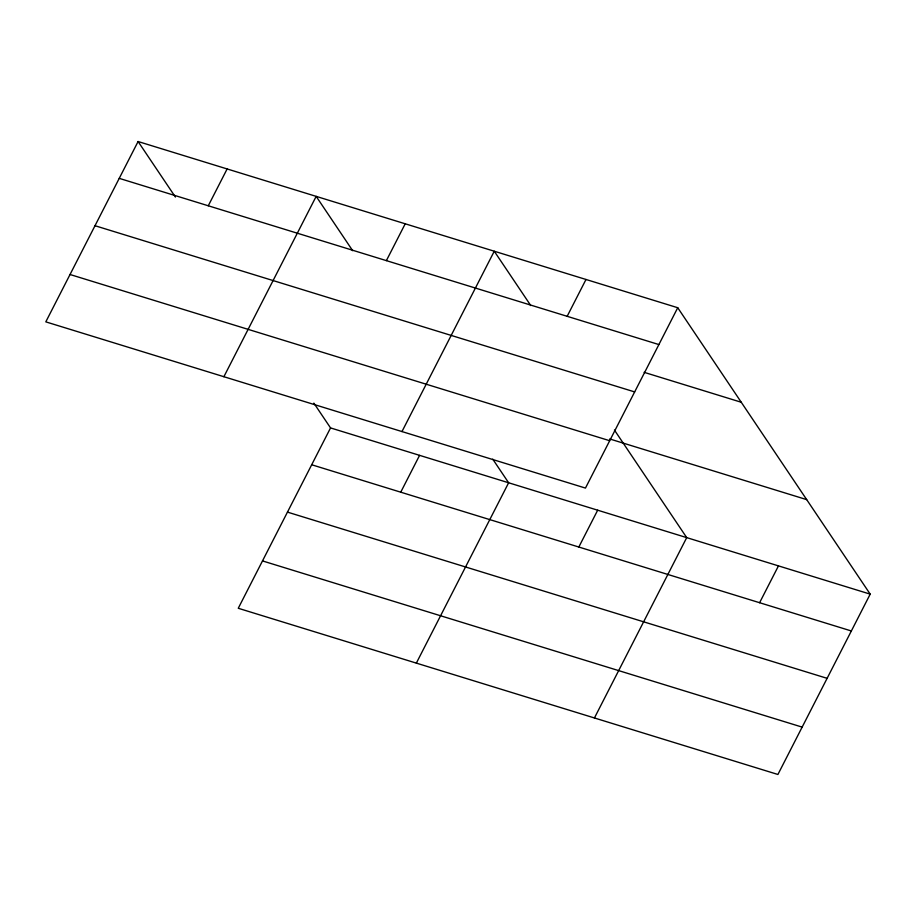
<?xml version="1.0" encoding="UTF-8"?>
<svg xmlns="http://www.w3.org/2000/svg" width="916" height="916" viewBox="0 0 916 916"><rect width="100%" height="100%" fill="white"/><g stroke="black" fill="none" stroke-linecap="round" stroke-linejoin="round"><path stroke-width="1.37" d="M138.087 141.522L45.8 321.86L585.461 488.079L677.737 307.73L138.087 141.522L175.403 197.043M208.276 205.779L227.134 168.945M223.882 376.716L316.169 196.368L352.694 250.721M386.369 260.636L405.215 223.802M313.867 403.12L330.539 427.921L238.263 608.27L777.913 774.478L870.2 594.14L677.737 307.73M401.975 431.562L494.262 251.224L530.776 305.566M400.739 492.19L419.585 455.355M567.153 316.318L586 279.472M416.345 663.115L508.632 482.778L492.751 459.145M578.82 547.035L597.679 510.201M594.427 717.972L686.714 537.623L614.43 430.051M759.604 602.717L778.463 565.882M119.24 178.357L658.89 344.565M644.12 372.331L741.25 402.25M95.001 225.714L634.662 391.922M609.712 438.959L806.687 499.621M70.028 274.502L609.69 440.722M330.539 427.921L870.2 594.14M311.692 464.755L851.353 630.975M287.464 512.113L827.114 678.332M262.491 560.913L802.153 727.121"/></g></svg>
